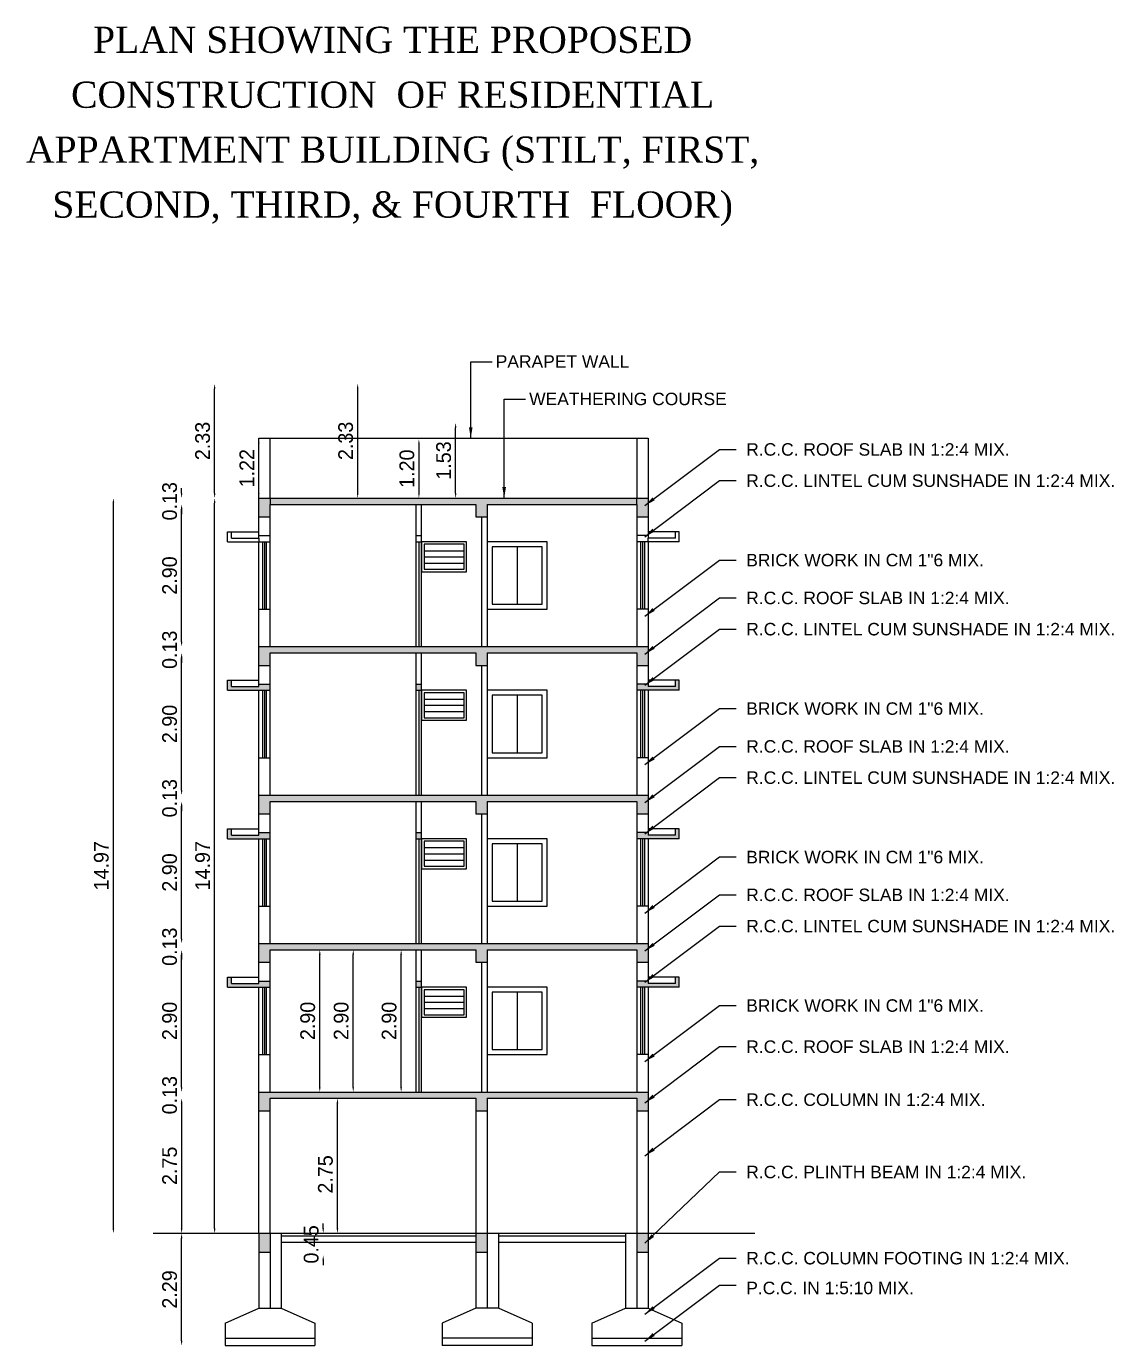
# Model space of a CAD drawing. Header units: metres. Extents: x 516 to 666, y 54 to 108.
# Drawn here: x 542.86 to 565, y 74.18 to 101.05 of the extents above; entities that cross this region are included whole.
import ezdxf

# ---------------------------------------------------------------- set-up
doc = ezdxf.new("R2010")
doc.units = ezdxf.units.M
doc.header["$LTSCALE"] = 30
doc.header["$MEASUREMENT"] = 0
doc.header["$PDMODE"] = 66
doc.layers.get('0').update_dxf_attribs({"linetype": 'CONTINUOUS'})
doc.layers.get('DEFPOINTS').update_dxf_attribs({"linetype": 'CONTINUOUS'})
doc.layers.add('BLK_1_FLR_1_KITCHEN', color=163, linetype='CONTINUOUS', lineweight=0)
doc.layers.add('BLK_1_MUMTY_HT', color=83, linetype='CONTINUOUS', lineweight=0)
for name, color, linetype in [('BLK_1_FLR_1_REGULAR_ROOM_1', 1, 'CONTINUOUS'), ('BLK_1_FLR_1_WC_BATH_HT', 223, 'CONTINUOUS'), ('BLK_1_HT_OF_BLDG', 5, 'CONTINUOUS'), ('BLK_1_PARAPET_HT', 233, 'CONTINUOUS'), ('BLK_1_PLINTH_HEIGHT', 7, 'CONTINUOUS'), ('BLK_1_ROOF_WATER_TANK_HT', 235, 'CONTINUOUS'), ('BLK_1_STAIR_HEADROOM', 55, 'CONTINUOUS'), ('ELECTRICAL_ROOM', 7, 'CONTINUOUS'), ('o.wall', 5, 'CONTINUOUS')]:
    doc.layers.add(name, color=color, linetype=linetype)
doc.styles.add('ANAND', font='BKANT.TTF')
doc.styles.add('RS', font='ROMANS.shx', dxfattribs={"width": 0.75, "height": 7})
doc.styles.add('style1', font='arial.ttf', dxfattribs={"height": 0.23})
doc.styles.add('TNRB', font='timesbi.ttf')
doc.dimstyles.new('1-8S', dxfattribs={"dimscale": 0.75, "dimtxt": 7, "dimasz": 8, "dimexe": 5, "dimexo": 5, "dimgap": 2, "dimtad": 3, "dimdec": 1, "dimrnd": 0.25, "dimzin": 3, "dimdsep": 46, "dimlunit": 4, "dimtxsty": 'RS', "dimblk": 'OBLIQUE', "dimcen": 0, "dimclrd": 7, "dimclre": 151, "dimclrt": 256, "dimadec": 0, "dimazin": 0, "dimtfac": 1, "dimtdec": 1, "dimtofl": 0, "dimtmove": 2, "dimatfit": 3, "dimfxl": 0, "dimtolj": 1, "dimtzin": 0, "dimlwd": 18, "dimlwe": 13, "dimarcsym": 0})
doc.dimstyles.new('V1', dxfattribs={"dimtxt": 0.3, "dimasz": 0.1, "dimexe": 0.18, "dimexo": 0.0625, "dimgap": 0.09, "dimtad": 1, "dimzin": 0, "dimdsep": 46, "dimtxsty": 'ANAND', "dimcen": 0.09, "dimse1": 1, "dimse2": 1, "dimadec": 0, "dimazin": 0, "dimtfac": 1, "dimtix": 1, "dimtofl": 0, "dimtmove": 2, "dimatfit": 0, "dimfxl": 0, "dimtolj": 1, "dimtzin": 0, "dimarcsym": 0})

# ---------------------------------------------------------------- blocks, each defined once
blk = doc.blocks.new('_Oblique')
at = {"layer": 'o.wall', "color": 0, "lineweight": -2}
blk.add_line((-0.5, -0.5), (0.5, 0.5), dxfattribs=at)
blk = doc.blocks.new('*D59')
at = {"color": 0, "lineweight": -2}
blk.add_line((546.025, 74.283), (546.025, 76.37), dxfattribs=at)
at = {"color": 0}
for points in [[(546.008, 76.37), (546.041, 76.37), (546.025, 76.47)], [(546.008, 74.283), (546.041, 74.283), (546.025, 74.183)]]:
    blk.add_solid(points, dxfattribs=at)
at = {"layer": 'DEFPOINTS', "color": 0}
for p in [(546.025, 76.47), (546.91, 76.47), (546.91, 74.183)]:
    blk.add_point(p, dxfattribs=at)
at = {"color": 0, "insert": (545.781, 75.327), "char_height": 0.3, "attachment_point": 5, "rotation": 90, "style": 'ANAND'}
blk.add_mtext('\\A1;2.29', dxfattribs=at)
blk = doc.blocks.new('*D60')
at = {"color": 0, "lineweight": -2}
for p, q in [((546.025, 79.446), (546.025, 79.546)), ((546.025, 79.119), (546.025, 79.019))]:
    blk.add_line(p, q, dxfattribs=at)
at = {"color": 0}
for points in [[(546.008, 79.446), (546.041, 79.446), (546.025, 79.346)], [(546.008, 79.119), (546.041, 79.119), (546.025, 79.219)]]:
    blk.add_solid(points, dxfattribs=at)
at = {"layer": 'DEFPOINTS', "color": 0}
for p in [(546.025, 79.346), (547.596, 79.346), (547.825, 79.219)]:
    blk.add_point(p, dxfattribs=at)
at = {"color": 0, "insert": (545.781, 79.283), "char_height": 0.3, "attachment_point": 5, "rotation": 90, "style": 'ANAND'}
blk.add_mtext('\\A1;0.13', dxfattribs=at)
blk = doc.blocks.new('*D61')
at = {"color": 0, "lineweight": -2}
blk.add_line((546.025, 79.446), (546.025, 82.143), dxfattribs=at)
at = {"color": 0}
for points in [[(546.008, 82.143), (546.041, 82.143), (546.025, 82.243)], [(546.008, 79.446), (546.041, 79.446), (546.025, 79.346)]]:
    blk.add_solid(points, dxfattribs=at)
at = {"layer": 'DEFPOINTS', "color": 0}
for p in [(546.025, 82.243), (547.825, 82.243), (547.596, 79.346)]:
    blk.add_point(p, dxfattribs=at)
at = {"color": 0, "insert": (545.781, 80.795), "char_height": 0.3, "attachment_point": 5, "rotation": 90, "style": 'ANAND'}
blk.add_mtext('\\A1;2.90', dxfattribs=at)
blk = doc.blocks.new('*D62')
at = {"color": 0, "lineweight": -2}
for p, q in [((546.025, 82.47), (546.025, 82.57)), ((546.025, 82.143), (546.025, 82.043))]:
    blk.add_line(p, q, dxfattribs=at)
at = {"color": 0}
for points in [[(546.008, 82.47), (546.041, 82.47), (546.025, 82.37)], [(546.008, 82.143), (546.041, 82.143), (546.025, 82.243)]]:
    blk.add_solid(points, dxfattribs=at)
at = {"layer": 'DEFPOINTS', "color": 0}
for p in [(546.025, 82.37), (547.596, 82.37), (547.825, 82.243)]:
    blk.add_point(p, dxfattribs=at)
at = {"color": 0, "insert": (545.781, 82.306), "char_height": 0.3, "attachment_point": 5, "rotation": 90, "style": 'ANAND'}
blk.add_mtext('\\A1;0.13', dxfattribs=at)
blk = doc.blocks.new('*D63')
at = {"color": 0, "lineweight": -2}
blk.add_line((546.025, 82.47), (546.025, 85.166), dxfattribs=at)
at = {"color": 0}
for points in [[(546.008, 85.166), (546.041, 85.166), (546.025, 85.266)], [(546.008, 82.47), (546.041, 82.47), (546.025, 82.37)]]:
    blk.add_solid(points, dxfattribs=at)
at = {"layer": 'DEFPOINTS', "color": 0}
for p in [(546.025, 85.266), (547.825, 85.266), (547.596, 82.37)]:
    blk.add_point(p, dxfattribs=at)
at = {"color": 0, "insert": (545.781, 83.818), "char_height": 0.3, "attachment_point": 5, "rotation": 90, "style": 'ANAND'}
blk.add_mtext('\\A1;2.90', dxfattribs=at)
blk = doc.blocks.new('*D64')
at = {"color": 0, "lineweight": -2}
for p, q in [((546.025, 85.493), (546.025, 85.593)), ((546.025, 85.166), (546.025, 85.066))]:
    blk.add_line(p, q, dxfattribs=at)
at = {"color": 0}
for points in [[(546.008, 85.493), (546.041, 85.493), (546.025, 85.393)], [(546.008, 85.166), (546.041, 85.166), (546.025, 85.266)]]:
    blk.add_solid(points, dxfattribs=at)
at = {"layer": 'DEFPOINTS', "color": 0}
for p in [(546.025, 85.393), (547.596, 85.393), (547.825, 85.266)]:
    blk.add_point(p, dxfattribs=at)
at = {"color": 0, "insert": (545.781, 85.33), "char_height": 0.3, "attachment_point": 5, "rotation": 90, "style": 'ANAND'}
blk.add_mtext('\\A1;0.13', dxfattribs=at)
blk = doc.blocks.new('*D65')
at = {"color": 0, "lineweight": -2}
blk.add_line((546.025, 85.493), (546.025, 88.19), dxfattribs=at)
at = {"color": 0}
for points in [[(546.008, 88.19), (546.041, 88.19), (546.025, 88.29)], [(546.008, 85.493), (546.041, 85.493), (546.025, 85.393)]]:
    blk.add_solid(points, dxfattribs=at)
at = {"layer": 'DEFPOINTS', "color": 0}
for p in [(546.025, 88.29), (547.825, 88.29), (547.596, 85.393)]:
    blk.add_point(p, dxfattribs=at)
at = {"color": 0, "insert": (545.781, 86.842), "char_height": 0.3, "attachment_point": 5, "rotation": 90, "style": 'ANAND'}
blk.add_mtext('\\A1;2.90', dxfattribs=at)
blk = doc.blocks.new('*D66')
at = {"color": 0, "lineweight": -2}
for p, q in [((546.025, 88.517), (546.025, 88.617)), ((546.025, 88.19), (546.025, 88.09))]:
    blk.add_line(p, q, dxfattribs=at)
at = {"color": 0}
for points in [[(546.008, 88.517), (546.041, 88.517), (546.025, 88.417)], [(546.008, 88.19), (546.041, 88.19), (546.025, 88.29)]]:
    blk.add_solid(points, dxfattribs=at)
at = {"layer": 'DEFPOINTS', "color": 0}
for p in [(546.025, 88.417), (547.596, 88.417), (547.825, 88.29)]:
    blk.add_point(p, dxfattribs=at)
at = {"color": 0, "insert": (545.781, 88.353), "char_height": 0.3, "attachment_point": 5, "rotation": 90, "style": 'ANAND'}
blk.add_mtext('\\A1;0.13', dxfattribs=at)
blk = doc.blocks.new('*D67')
at = {"color": 0, "lineweight": -2}
blk.add_line((546.025, 88.517), (546.025, 91.214), dxfattribs=at)
at = {"color": 0}
for points in [[(546.008, 91.214), (546.041, 91.214), (546.025, 91.314)], [(546.008, 88.517), (546.041, 88.517), (546.025, 88.417)]]:
    blk.add_solid(points, dxfattribs=at)
at = {"layer": 'DEFPOINTS', "color": 0}
for p in [(546.025, 91.314), (547.825, 91.314), (547.596, 88.417)]:
    blk.add_point(p, dxfattribs=at)
at = {"color": 0, "insert": (545.781, 89.865), "char_height": 0.3, "attachment_point": 5, "rotation": 90, "style": 'ANAND'}
blk.add_mtext('\\A1;2.90', dxfattribs=at)
blk = doc.blocks.new('*D68')
at = {"color": 0, "lineweight": -2}
for p, q in [((546.025, 91.541), (546.025, 91.641)), ((546.025, 91.214), (546.025, 91.114))]:
    blk.add_line(p, q, dxfattribs=at)
at = {"color": 0}
for points in [[(546.008, 91.541), (546.041, 91.541), (546.025, 91.441)], [(546.008, 91.214), (546.041, 91.214), (546.025, 91.314)]]:
    blk.add_solid(points, dxfattribs=at)
at = {"layer": 'DEFPOINTS', "color": 0}
for p in [(546.025, 91.441), (547.596, 91.441), (547.825, 91.314)]:
    blk.add_point(p, dxfattribs=at)
at = {"color": 0, "insert": (545.781, 91.377), "char_height": 0.3, "attachment_point": 5, "rotation": 90, "style": 'ANAND'}
blk.add_mtext('\\A1;0.13', dxfattribs=at)
blk = doc.blocks.new('*D69')
at = {"color": 0, "lineweight": -2}
blk.add_line((547.596, 91.541), (547.596, 92.559), dxfattribs=at)
at = {"color": 0}
for points in [[(547.58, 92.559), (547.613, 92.559), (547.596, 92.659)], [(547.58, 91.541), (547.613, 91.541), (547.596, 91.441)]]:
    blk.add_solid(points, dxfattribs=at)
at = {"layer": 'DEFPOINTS', "color": 0}
for p in [(547.596, 92.659), (547.596, 92.659), (547.596, 91.441)]:
    blk.add_point(p, dxfattribs=at)
at = {"color": 0, "insert": (547.353, 92.05), "char_height": 0.3, "attachment_point": 5, "rotation": 90, "style": 'ANAND'}
blk.add_mtext('\\A1;1.22', dxfattribs=at)
blk = doc.blocks.new('*D70')
at = {"color": 0, "lineweight": -2}
blk.add_line((544.635, 76.57), (544.635, 91.341), dxfattribs=at)
at = {"color": 0}
for points in [[(544.618, 91.341), (544.652, 91.341), (544.635, 91.441)], [(544.618, 76.57), (544.652, 76.57), (544.635, 76.47)]]:
    blk.add_solid(points, dxfattribs=at)
at = {"layer": 'DEFPOINTS', "color": 0}
for p in [(544.635, 91.441), (548.535, 91.441), (548.535, 76.47)]:
    blk.add_point(p, dxfattribs=at)
at = {"color": 0, "insert": (544.391, 83.955), "char_height": 0.3, "attachment_point": 5, "rotation": 90, "style": 'ANAND'}
blk.add_mtext('\\A1;14.97', dxfattribs=at)
blk = doc.blocks.new('*D95')
at = {"color": 0, "lineweight": -2}
blk.add_line((546.025, 79.119), (546.025, 76.57), dxfattribs=at)
at = {"color": 0}
for points in [[(546.008, 79.119), (546.041, 79.119), (546.025, 79.219)], [(546.008, 76.57), (546.041, 76.57), (546.025, 76.47)]]:
    blk.add_solid(points, dxfattribs=at)
at = {"layer": 'DEFPOINTS', "color": 0}
for p in [(546.025, 79.219), (546.025, 76.47), (546.025, 76.47)]:
    blk.add_point(p, dxfattribs=at)
at = {"color": 0, "insert": (545.781, 77.845), "char_height": 0.3, "attachment_point": 5, "rotation": 90, "style": 'ANAND'}
blk.add_mtext('\\A1;2.75', dxfattribs=at)
blk = doc.blocks.new('*D103')
at = {"layer": 'BLK_1_FLR_1_REGULAR_ROOM_1', "color": 0, "lineweight": -2}
blk.add_line((548.838, 79.446), (548.838, 82.143), dxfattribs=at)
at = {"layer": 'BLK_1_FLR_1_REGULAR_ROOM_1', "color": 0}
for points in [[(548.821, 82.143), (548.855, 82.143), (548.838, 82.243)], [(548.821, 79.446), (548.855, 79.446), (548.838, 79.346)]]:
    blk.add_solid(points, dxfattribs=at)
at = {"layer": 'DEFPOINTS', "color": 0}
for p in [(548.838, 82.243), (548.838, 82.243), (548.838, 79.346)]:
    blk.add_point(p, dxfattribs=at)
at = {"layer": 'BLK_1_FLR_1_REGULAR_ROOM_1', "color": 0, "insert": (548.594, 80.795), "char_height": 0.3, "attachment_point": 5, "rotation": 90, "style": 'ANAND'}
blk.add_mtext('\\A1;2.90', dxfattribs=at)
blk = doc.blocks.new('*D104')
at = {"layer": 'BLK_1_FLR_1_WC_BATH_HT', "color": 0, "lineweight": -2}
blk.add_line((549.519, 79.446), (549.519, 82.143), dxfattribs=at)
at = {"layer": 'BLK_1_FLR_1_WC_BATH_HT', "color": 0}
for points in [[(549.503, 82.143), (549.536, 82.143), (549.519, 82.243)], [(549.503, 79.446), (549.536, 79.446), (549.519, 79.346)]]:
    blk.add_solid(points, dxfattribs=at)
at = {"layer": 'DEFPOINTS', "color": 0}
for p in [(549.519, 82.243), (549.519, 82.243), (549.519, 79.346)]:
    blk.add_point(p, dxfattribs=at)
at = {"layer": 'BLK_1_FLR_1_WC_BATH_HT', "color": 0, "insert": (549.275, 80.795), "char_height": 0.3, "attachment_point": 5, "rotation": 90, "style": 'ANAND'}
blk.add_mtext('\\A1;2.90', dxfattribs=at)
blk = doc.blocks.new('*D105')
at = {"layer": 'BLK_1_FLR_1_KITCHEN', "color": 0, "lineweight": -2}
blk.add_line((550.495, 79.446), (550.495, 82.143), dxfattribs=at)
at = {"layer": 'BLK_1_FLR_1_KITCHEN', "color": 0}
for points in [[(550.478, 82.143), (550.512, 82.143), (550.495, 82.243)], [(550.478, 79.446), (550.512, 79.446), (550.495, 79.346)]]:
    blk.add_solid(points, dxfattribs=at)
at = {"layer": 'DEFPOINTS', "color": 0}
for p in [(550.495, 82.243), (550.495, 82.243), (550.495, 79.346)]:
    blk.add_point(p, dxfattribs=at)
at = {"layer": 'BLK_1_FLR_1_KITCHEN', "color": 0, "insert": (550.251, 80.795), "char_height": 0.3, "attachment_point": 5, "rotation": 90, "style": 'ANAND'}
blk.add_mtext('\\A1;2.90', dxfattribs=at)
blk = doc.blocks.new('*D106')
at = {"layer": 'BLK_1_PLINTH_HEIGHT', "color": 0, "linetype": 'ByBlock', "lineweight": -2}
for p, q in [((548.908, 76.57), (548.908, 76.67)), ((548.908, 75.92), (548.908, 75.82))]:
    blk.add_line(p, q, dxfattribs=at)
at = {"layer": 'BLK_1_PLINTH_HEIGHT', "color": 0, "linetype": 'ByBlock'}
for points in [[(548.891, 76.57), (548.924, 76.57), (548.908, 76.47)], [(548.891, 75.92), (548.924, 75.92), (548.908, 76.02)]]:
    blk.add_solid(points, dxfattribs=at)
at = {"layer": 'DEFPOINTS', "color": 0, "linetype": 'ByBlock'}
for p in [(548.908, 76.47), (548.908, 76.47), (548.908, 76.02)]:
    blk.add_point(p, dxfattribs=at)
at = {"layer": 'BLK_1_PLINTH_HEIGHT', "color": 0, "linetype": 'ByBlock', "insert": (548.664, 76.245), "char_height": 0.3, "attachment_point": 5, "rotation": 90, "style": 'ANAND'}
blk.add_mtext('\\A1;0.45', dxfattribs=at)
blk = doc.blocks.new('*D107')
at = {"layer": 'DEFPOINTS', "color": 0}
for p in [(549.197, 79.22), (549.197, 79.22), (549.197, 76.47)]:
    blk.add_point(p, dxfattribs=at)
at = {"layer": 'ELECTRICAL_ROOM', "color": 0, "lineweight": -2}
blk.add_line((549.197, 76.57), (549.197, 79.12), dxfattribs=at)
at = {"layer": 'ELECTRICAL_ROOM', "color": 0}
for points in [[(549.181, 79.12), (549.214, 79.12), (549.197, 79.22)], [(549.181, 76.57), (549.214, 76.57), (549.197, 76.47)]]:
    blk.add_solid(points, dxfattribs=at)
at = {"layer": 'ELECTRICAL_ROOM', "color": 0, "insert": (548.954, 77.67), "char_height": 0.3, "attachment_point": 5, "rotation": 90, "style": 'ANAND'}
blk.add_mtext('\\A1;2.75', dxfattribs=at)
blk = doc.blocks.new('*D108')
at = {"layer": 'BLK_1_HT_OF_BLDG', "color": 0, "lineweight": -2}
blk.add_line((546.697, 76.57), (546.697, 91.341), dxfattribs=at)
at = {"layer": 'BLK_1_HT_OF_BLDG', "color": 0}
for points in [[(546.68, 91.341), (546.714, 91.341), (546.697, 91.441)], [(546.68, 76.57), (546.714, 76.57), (546.697, 76.47)]]:
    blk.add_solid(points, dxfattribs=at)
at = {"layer": 'DEFPOINTS', "color": 0}
for p in [(546.697, 91.441), (546.697, 91.441), (546.697, 76.47)]:
    blk.add_point(p, dxfattribs=at)
at = {"layer": 'BLK_1_HT_OF_BLDG', "color": 0, "insert": (546.453, 83.955), "char_height": 0.3, "attachment_point": 5, "rotation": 90, "style": 'ANAND'}
blk.add_mtext('\\A1;14.97', dxfattribs=at)
blk = doc.blocks.new('*D109')
at = {"layer": 'BLK_1_MUMTY_HT', "color": 0, "lineweight": -2}
blk.add_line((546.697, 91.541), (546.697, 93.669), dxfattribs=at)
at = {"layer": 'BLK_1_MUMTY_HT', "color": 0}
for points in [[(546.68, 93.669), (546.714, 93.669), (546.697, 93.769)], [(546.68, 91.541), (546.714, 91.541), (546.697, 91.441)]]:
    blk.add_solid(points, dxfattribs=at)
at = {"layer": 'DEFPOINTS', "color": 0}
for p in [(546.697, 93.769), (546.697, 93.769), (546.697, 91.441)]:
    blk.add_point(p, dxfattribs=at)
at = {"layer": 'BLK_1_MUMTY_HT', "color": 0, "insert": (546.453, 92.605), "char_height": 0.3, "attachment_point": 5, "rotation": 90, "style": 'ANAND'}
blk.add_mtext('\\A1;2.33', dxfattribs=at)
blk = doc.blocks.new('*D110')
at = {"layer": 'BLK_1_PARAPET_HT', "color": 0, "lineweight": -2}
blk.add_line((550.857, 92.541), (550.857, 91.541), dxfattribs=at)
at = {"layer": 'BLK_1_PARAPET_HT', "color": 0}
for points in [[(550.841, 92.541), (550.874, 92.541), (550.857, 92.641)], [(550.841, 91.541), (550.874, 91.541), (550.857, 91.441)]]:
    blk.add_solid(points, dxfattribs=at)
at = {"layer": 'DEFPOINTS', "color": 0}
for p in [(550.857, 92.641), (550.857, 91.441), (550.857, 91.441)]:
    blk.add_point(p, dxfattribs=at)
at = {"layer": 'BLK_1_PARAPET_HT', "color": 0, "insert": (550.613, 92.041), "char_height": 0.3, "attachment_point": 5, "rotation": 90, "style": 'ANAND'}
blk.add_mtext('\\A1;1.20', dxfattribs=at)
blk = doc.blocks.new('*D111')
at = {"layer": 'BLK_1_STAIR_HEADROOM', "color": 0, "lineweight": -2}
blk.add_line((549.61, 91.541), (549.61, 93.674), dxfattribs=at)
at = {"layer": 'BLK_1_STAIR_HEADROOM', "color": 0}
for points in [[(549.593, 93.674), (549.626, 93.674), (549.61, 93.774)], [(549.593, 91.541), (549.626, 91.541), (549.61, 91.441)]]:
    blk.add_solid(points, dxfattribs=at)
at = {"layer": 'DEFPOINTS', "color": 0}
for p in [(549.61, 93.774), (549.61, 93.774), (549.61, 91.441)]:
    blk.add_point(p, dxfattribs=at)
at = {"layer": 'BLK_1_STAIR_HEADROOM', "color": 0, "insert": (549.366, 92.607), "char_height": 0.3, "attachment_point": 5, "rotation": 90, "style": 'ANAND'}
blk.add_mtext('\\A1;2.33', dxfattribs=at)
blk = doc.blocks.new('*D112')
at = {"layer": 'BLK_1_ROOF_WATER_TANK_HT', "color": 0, "lineweight": -2}
blk.add_line((551.605, 91.541), (551.605, 92.874), dxfattribs=at)
at = {"layer": 'BLK_1_ROOF_WATER_TANK_HT', "color": 0}
for points in [[(551.588, 92.874), (551.622, 92.874), (551.605, 92.974)], [(551.588, 91.541), (551.622, 91.541), (551.605, 91.441)]]:
    blk.add_solid(points, dxfattribs=at)
at = {"layer": 'DEFPOINTS', "color": 0}
for p in [(551.605, 92.974), (551.605, 92.974), (551.605, 91.441)]:
    blk.add_point(p, dxfattribs=at)
at = {"layer": 'BLK_1_ROOF_WATER_TANK_HT', "color": 0, "insert": (551.361, 92.207), "char_height": 0.3, "attachment_point": 5, "rotation": 90, "style": 'ANAND'}
blk.add_mtext('\\A1;1.53', dxfattribs=at)

msp = doc.modelspace()

# ---------------------------------------------------------------- hatches: boundary and pattern name
h = msp.add_hatch(color=256)
h.dxf.hatch_style = 1
h.paths.add_polyline_path([(547.825, 91.3135), (552.0174, 91.3135), (552.0174, 91.0594), (552.246, 91.0594), (552.246, 91.3135), (555.295, 91.3135), (555.295, 91.0594), (555.5237, 91.0594), (555.5237, 91.4406), (547.5964, 91.4406), (547.5964, 91.0594), (547.825, 91.0594)])
h = msp.add_hatch(color=256)
h.dxf.hatch_style = 1
h.paths.add_polyline_path([(547.825, 88.29), (552.0174, 88.29), (552.0174, 88.0359), (552.246, 88.0359), (552.246, 88.29), (555.295, 88.29), (555.295, 88.0359), (555.5237, 88.0359), (555.5237, 88.417), (547.5964, 88.417), (547.5964, 88.0359), (547.825, 88.0359)])
h.paths.add_polyline_path([(547.825, 87.5277), (547.825, 87.6548), (547.5964, 87.6548), (547.5964, 87.604), (547.0374, 87.604), (547.0374, 87.731), (546.9612, 87.731), (546.9612, 87.5277), (547.5964, 87.5277)])
h.paths.add_polyline_path([(550.9121, 87.6548), (550.7978, 87.6548), (550.7978, 87.5277), (550.9121, 87.5277)])
h.paths.add_polyline_path([(555.5237, 87.5277), (556.1589, 87.5277), (556.1589, 87.731), (556.0826, 87.731), (556.0826, 87.604), (555.5237, 87.604), (555.5237, 87.6548), (555.295, 87.6548), (555.295, 87.5277)])
h = msp.add_hatch(color=256)
h.dxf.hatch_style = 1
h.paths.add_polyline_path([(547.5964, 85.0123), (547.825, 85.0123), (547.825, 85.2664), (552.0174, 85.2664), (552.0174, 85.0123), (552.246, 85.0123), (552.246, 85.2664), (555.295, 85.2664), (555.295, 85.0123), (555.5237, 85.0123), (555.5237, 85.3935), (547.5964, 85.3935)])
h = msp.add_hatch(color=256)
h.dxf.hatch_style = 1
h.paths.add_polyline_path([(547.825, 84.5042), (547.825, 84.6312), (547.5964, 84.6312), (547.5964, 84.5804), (547.0374, 84.5804), (547.0374, 84.7074), (546.9612, 84.7074), (546.9612, 84.5042), (547.5964, 84.5042)])
h.paths.add_polyline_path([(550.9121, 84.6312), (550.7978, 84.6312), (550.7978, 84.5042), (550.9121, 84.5042)])
h.paths.add_polyline_path([(555.5237, 84.5804), (555.5237, 84.6312), (555.295, 84.6312), (555.295, 84.5042), (555.5237, 84.5042), (556.1589, 84.5042), (556.1589, 84.7074), (556.0826, 84.7074), (556.0826, 84.5804)])
h = msp.add_hatch(color=256)
h.dxf.hatch_style = 1
h.paths.add_polyline_path([(547.825, 82.2429), (552.0174, 82.2429), (552.0174, 81.9888), (552.246, 81.9888), (552.246, 82.2429), (555.295, 82.2429), (555.295, 81.9888), (555.5237, 81.9888), (555.5237, 82.3699), (547.5964, 82.3699), (547.5964, 81.9888), (547.825, 81.9888)])
h.paths.add_polyline_path([(547.5964, 81.6077), (547.5964, 81.5568), (547.0374, 81.5568), (547.0374, 81.6839), (546.9612, 81.6839), (546.9612, 81.4806), (547.5964, 81.4806), (547.825, 81.4806), (547.825, 81.6077)])
h.paths.add_polyline_path([(550.7978, 81.6077), (550.7978, 81.4806), (550.9121, 81.4806), (550.9121, 81.6077)])
h.paths.add_polyline_path([(555.295, 81.6077), (555.295, 81.4806), (555.5237, 81.4806), (556.1589, 81.4806), (556.1589, 81.6839), (556.0826, 81.6839), (556.0826, 81.5568), (555.5237, 81.5568), (555.5237, 81.6077)])
h = msp.add_hatch(color=256)
h.dxf.hatch_style = 1
h.paths.add_polyline_path([(547.825, 79.2193), (552.0174, 79.2193), (552.0174, 78.9652), (552.246, 78.9652), (552.246, 79.2193), (555.295, 79.2193), (555.295, 78.9652), (555.5237, 78.9652), (555.5237, 79.3464), (547.5964, 79.3464), (547.5964, 78.9652), (547.825, 78.9652)])
h = msp.add_hatch(color=256)
h.dxf.hatch_style = 1
h.paths.add_polyline_path([(547.5964, 76.089), (547.825, 76.089), (547.825, 76.4701), (547.5964, 76.4701)])
h.paths.add_polyline_path([(552.0174, 76.089), (552.246, 76.089), (552.246, 76.4701), (552.0174, 76.4701)])
h.paths.add_polyline_path([(555.295, 76.089), (555.5237, 76.089), (555.5237, 76.4701), (555.295, 76.4701)])

# ---------------------------------------------------------------- linework, layer by layer
for p, q in [((547.5964, 90.6275), (547.5964, 92.659)), ((547.5964, 92.659), (555.5237, 92.659)), ((547.5964, 91.4406), (547.5964, 92.6081)), ((547.825, 91.4406), (547.825, 92.659)), ((555.295, 92.659), (555.295, 91.4406)), ((555.5237, 92.659), (555.5237, 90.6275)), ((556.9803, 92.4335), (557.3174, 92.4335)), ((556.9803, 91.798), (557.3174, 91.798)), ((556.9803, 91.798), (557.3174, 91.798)), ((547.5964, 91.4406), (555.5237, 91.4406)), ((547.825, 91.4406), (547.825, 91.3135)), ((555.295, 91.3135), (555.295, 91.4406)), ((547.825, 91.3135), (552.0174, 91.3135)), ((547.825, 88.417), (547.825, 91.3135)), ((550.7978, 88.417), (550.7978, 91.3135)), ((550.9121, 88.417), (550.9121, 91.3135)), ((552.0174, 91.3135), (552.0174, 91.0594)), ((552.0174, 91.3135), (552.0174, 91.0594)), ((552.246, 91.3135), (555.295, 91.3135)), ((552.246, 91.3135), (555.295, 91.3135)), ((552.246, 91.3135), (552.246, 88.417)), ((555.295, 91.3135), (555.295, 88.417)), ((547.5964, 91.0594), (547.825, 91.0594)), ((547.5964, 91.0594), (547.825, 91.0594)), ((552.0174, 91.0594), (552.246, 91.0594)), ((552.0174, 91.0594), (552.246, 91.0594)), ((552.1317, 91.0594), (552.1317, 88.417)), ((555.295, 91.0594), (555.5237, 91.0594)), ((555.295, 91.0594), (555.5237, 91.0594)), ((546.9612, 90.5513), (546.9612, 90.7545)), ((546.9612, 90.7545), (547.5964, 90.7545)), ((546.9612, 90.5513), (547.5964, 90.5513)), ((547.0374, 90.6275), (547.0374, 90.7545)), ((547.0374, 90.6275), (547.5964, 90.6275)), ((547.5964, 90.6783), (547.825, 90.6783)), ((547.5964, 90.6275), (547.5964, 90.5513)), ((547.5964, 87.604), (547.5964, 90.5513)), ((547.5964, 90.5513), (547.825, 90.5513)), ((547.6726, 90.5513), (547.6726, 89.1792)), ((547.7107, 90.5513), (547.7107, 89.1792)), ((547.7488, 90.5513), (547.7488, 89.1792)), ((550.7978, 90.6783), (550.9121, 90.6783)), ((550.7978, 90.5513), (550.9121, 90.5513)), ((550.855, 90.5513), (550.855, 88.417)), ((555.5237, 90.6783), (555.295, 90.6783)), ((555.5237, 90.5513), (555.295, 90.5513)), ((555.3712, 90.5513), (555.3712, 89.1792)), ((555.4093, 90.5513), (555.4093, 89.1792)), ((555.4474, 90.5513), (555.4474, 89.1792)), ((556.1589, 90.7545), (555.5237, 90.7545)), ((555.5237, 90.5513), (555.5237, 90.6275)), ((556.0826, 90.6275), (555.5237, 90.6275)), ((555.5237, 90.5513), (555.5237, 87.604)), ((556.1589, 90.5513), (555.5237, 90.5513)), ((556.0826, 90.6275), (556.0826, 90.7545)), ((556.1589, 90.5513), (556.1589, 90.7545)), ((550.9629, 90.3704), (551.776, 90.3704)), ((552.8558, 90.4496), (552.8558, 89.2809)), ((550.9629, 90.2464), (551.776, 90.2464)), ((550.9629, 90.1188), (551.776, 90.1188)), ((556.9803, 90.1804), (557.3174, 90.1804)), ((556.9803, 89.4099), (557.3174, 89.4099)), ((547.5964, 89.1792), (547.825, 89.1792)), ((555.5237, 89.1792), (555.295, 89.1792)), ((556.9803, 88.7744), (557.3174, 88.7744)), ((547.5964, 88.417), (555.5237, 88.417)), ((547.825, 88.29), (552.0174, 88.29)), ((547.825, 85.3935), (547.825, 88.29)), ((550.7978, 85.3935), (550.7978, 88.29)), ((550.9121, 85.3935), (550.9121, 88.29)), ((552.0174, 88.29), (552.0174, 88.0359)), ((552.246, 88.29), (555.295, 88.29)), ((552.246, 88.29), (552.246, 85.3935)), ((555.295, 88.29), (555.295, 85.3935)), ((547.5964, 88.0359), (547.825, 88.0359)), ((552.0174, 88.0359), (552.246, 88.0359)), ((552.1317, 88.0359), (552.1317, 85.3935)), ((555.295, 88.0359), (555.5237, 88.0359)), ((546.9612, 87.5277), (546.9612, 87.731)), ((546.9612, 87.731), (547.5964, 87.731)), ((547.0374, 87.604), (547.0374, 87.731)), ((547.0374, 87.604), (547.5964, 87.604)), ((547.5964, 87.6548), (547.825, 87.6548)), ((550.7978, 87.6548), (550.9121, 87.6548)), ((555.5237, 87.6548), (555.295, 87.6548)), ((556.1589, 87.731), (555.5237, 87.731)), ((556.0826, 87.604), (555.5237, 87.604)), ((556.0826, 87.604), (556.0826, 87.731)), ((556.1589, 87.5277), (556.1589, 87.731)), ((546.9612, 87.5277), (547.5964, 87.5277)), ((547.5964, 84.5804), (547.5964, 87.5277)), ((547.5964, 87.5277), (547.825, 87.5277)), ((547.6726, 87.5277), (547.6726, 86.1557)), ((547.7107, 87.5277), (547.7107, 86.1557)), ((547.7488, 87.5277), (547.7488, 86.1557)), ((550.7978, 87.5277), (550.9121, 87.5277)), ((550.855, 87.5277), (550.855, 85.3935)), ((550.9629, 87.3469), (551.776, 87.3469)), ((552.8558, 87.4261), (552.8558, 86.2573)), ((555.5237, 87.5277), (555.295, 87.5277)), ((555.3712, 87.5277), (555.3712, 86.1557)), ((555.4093, 87.5277), (555.4093, 86.1557)), ((555.4474, 87.5277), (555.4474, 86.1557)), ((555.5237, 87.5277), (555.5237, 84.5804)), ((556.1589, 87.5277), (555.5237, 87.5277)), ((550.9629, 87.2228), (551.776, 87.2228)), ((550.9629, 87.0952), (551.776, 87.0952)), ((556.9803, 87.1569), (557.3174, 87.1569)), ((556.9803, 86.3864), (557.3174, 86.3864)), ((547.5964, 86.1557), (547.825, 86.1557)), ((555.5237, 86.1557), (555.295, 86.1557)), ((556.9803, 85.7509), (557.3174, 85.7509)), ((547.5964, 85.3935), (555.5237, 85.3935)), ((547.5964, 85.3935), (555.5237, 85.3935)), ((547.825, 85.2664), (552.0174, 85.2664)), ((547.825, 85.2664), (552.0174, 85.2664)), ((547.825, 82.3699), (547.825, 85.2664)), ((550.7978, 82.3699), (550.7978, 85.2664)), ((550.9121, 82.3699), (550.9121, 85.2664)), ((552.0174, 85.2664), (552.0174, 85.0123)), ((552.246, 85.2664), (555.295, 85.2664)), ((552.246, 85.2664), (555.295, 85.2664)), ((552.246, 85.2664), (552.246, 82.3699)), ((555.295, 85.2664), (555.295, 82.3699)), ((547.5964, 85.0123), (547.825, 85.0123)), ((552.0174, 85.0123), (552.246, 85.0123)), ((552.1317, 85.0123), (552.1317, 82.3699)), ((555.295, 85.0123), (555.5237, 85.0123)), ((546.9612, 84.5042), (546.9612, 84.7074)), ((546.9612, 84.7074), (547.5964, 84.7074)), ((547.0374, 84.5804), (547.0374, 84.7074)), ((547.5964, 84.6312), (547.825, 84.6312)), ((550.7978, 84.6312), (550.9121, 84.6312)), ((555.5237, 84.6312), (555.295, 84.6312)), ((556.1589, 84.7074), (555.5237, 84.7074)), ((556.0826, 84.5804), (556.0826, 84.7074)), ((556.1589, 84.5042), (556.1589, 84.7074)), ((546.9612, 84.5042), (547.5964, 84.5042)), ((547.0374, 84.5804), (547.5964, 84.5804)), ((547.5964, 81.5568), (547.5964, 84.5042)), ((547.5964, 84.5042), (547.825, 84.5042)), ((547.6726, 84.5042), (547.6726, 83.1321)), ((547.7107, 84.5042), (547.7107, 83.1321)), ((547.7488, 84.5042), (547.7488, 83.1321)), ((550.7978, 84.5042), (550.9121, 84.5042)), ((550.855, 84.5042), (550.855, 82.3699)), ((552.8558, 84.4025), (552.8558, 83.2338)), ((555.5237, 84.5042), (555.295, 84.5042)), ((555.3712, 84.5042), (555.3712, 83.1321)), ((555.4093, 84.5042), (555.4093, 83.1321)), ((555.4474, 84.5042), (555.4474, 83.1321)), ((556.0826, 84.5804), (555.5237, 84.5804)), ((555.5237, 84.5042), (555.5237, 81.5568)), ((556.1589, 84.5042), (555.5237, 84.5042)), ((550.9629, 84.3233), (551.776, 84.3233)), ((550.9629, 84.1993), (551.776, 84.1993)), ((556.9803, 84.1333), (557.3174, 84.1333)), ((550.9629, 84.0717), (551.776, 84.0717)), ((556.9803, 83.3628), (557.3174, 83.3628)), ((547.5964, 83.1321), (547.825, 83.1321)), ((555.5237, 83.1321), (555.295, 83.1321)), ((556.9803, 82.7273), (557.3174, 82.7273)), ((547.5964, 82.3699), (555.5237, 82.3699)), ((547.825, 82.2429), (552.0174, 82.2429)), ((547.825, 79.3464), (547.825, 82.2429)), ((550.7978, 79.3464), (550.7978, 82.2429)), ((550.9121, 79.3464), (550.9121, 82.2429)), ((552.0174, 82.2429), (552.0174, 81.9888)), ((552.246, 82.2429), (555.295, 82.2429)), ((552.246, 82.2429), (552.246, 79.3464)), ((555.295, 82.2429), (555.295, 79.3464)), ((547.5964, 81.9888), (547.825, 81.9888)), ((552.0174, 81.9888), (552.246, 81.9888)), ((552.1317, 81.9888), (552.1317, 79.3464)), ((555.295, 81.9888), (555.5237, 81.9888)), ((546.9612, 81.4806), (546.9612, 81.6839)), ((546.9612, 81.6839), (547.5964, 81.6839)), ((547.0374, 81.5568), (547.0374, 81.6839)), ((556.1589, 81.6839), (555.5237, 81.6839)), ((556.0826, 81.5568), (556.0826, 81.6839)), ((556.1589, 81.4806), (556.1589, 81.6839)), ((546.9612, 81.4806), (547.5964, 81.4806)), ((547.0374, 81.5568), (547.5964, 81.5568)), ((547.5964, 81.6077), (547.825, 81.6077)), ((547.5964, 76.4701), (547.5964, 81.4806)), ((547.5964, 81.4806), (547.825, 81.4806)), ((547.6726, 81.4806), (547.6726, 80.1086)), ((547.7107, 81.4806), (547.7107, 80.1086)), ((547.7488, 81.4806), (547.7488, 80.1086)), ((550.7978, 81.6077), (550.9121, 81.6077)), ((550.7978, 81.4806), (550.9121, 81.4806)), ((550.855, 81.4806), (550.855, 79.3464)), ((555.5237, 81.6077), (555.295, 81.6077)), ((555.5237, 81.4806), (555.295, 81.4806)), ((555.3712, 81.4806), (555.3712, 80.1086)), ((555.4093, 81.4806), (555.4093, 80.1086)), ((555.4474, 81.4806), (555.4474, 80.1086)), ((556.0826, 81.5568), (555.5237, 81.5568)), ((555.5237, 81.4806), (555.5237, 74.9457)), ((556.1589, 81.4806), (555.5237, 81.4806)), ((550.9629, 81.2998), (551.776, 81.2998)), ((550.9629, 81.1757), (551.776, 81.1757)), ((552.8558, 81.379), (552.8558, 80.2102)), ((550.9629, 81.0481), (551.776, 81.0481)), ((556.9803, 81.1098), (557.3174, 81.1098)), ((547.5964, 80.1086), (547.825, 80.1086)), ((555.5237, 80.1086), (555.295, 80.1086)), ((556.9803, 80.2719), (557.3174, 80.2719)), ((547.5964, 79.3464), (555.5237, 79.3464)), ((547.825, 79.2193), (552.0174, 79.2193)), ((547.825, 76.4701), (547.825, 79.2193)), ((552.0174, 79.2193), (552.0174, 74.9457)), ((552.246, 79.2193), (555.295, 79.2193)), ((552.246, 79.2193), (552.246, 74.9457)), ((555.295, 79.2193), (555.295, 74.9457)), ((556.9803, 79.1932), (557.3174, 79.1932)), ((547.5964, 78.9652), (547.825, 78.9652)), ((552.0174, 78.9652), (552.246, 78.9652)), ((555.295, 78.9652), (555.5237, 78.9652)), ((556.9803, 77.7199), (557.3174, 77.7199)), ((545.4474, 76.4701), (557.695, 76.4701)), ((545.4474, 76.4701), (545.6059, 76.4701)), ((547.5964, 76.4701), (547.5964, 74.9457)), ((547.825, 76.4701), (547.825, 74.9457)), ((548.0537, 76.4701), (548.0537, 74.9457)), ((548.0537, 76.4193), (552.0174, 76.4193)), ((552.4747, 76.4701), (552.4747, 74.9457)), ((552.4747, 76.4193), (555.0663, 76.4193)), ((555.0663, 76.4701), (555.0663, 74.9457)), ((547.5964, 76.089), (547.825, 76.089)), ((548.0537, 76.2923), (552.0174, 76.2923)), ((552.0174, 76.089), (552.246, 76.089)), ((552.4747, 76.2923), (555.0663, 76.2923)), ((555.295, 76.089), (555.5237, 76.089)), ((556.9803, 75.9656), (557.3174, 75.9656)), ((556.9803, 75.4167), (557.3174, 75.4167)), ((546.9104, 74.6408), (547.5964, 74.9457)), ((547.5964, 74.9457), (548.0537, 74.9457)), ((548.0537, 74.9457), (548.7397, 74.6408)), ((552.0174, 74.9457), (551.3314, 74.6408)), ((552.4747, 74.9457), (552.0174, 74.9457)), ((553.1607, 74.6408), (552.4747, 74.9457)), ((554.3803, 74.6408), (555.0663, 74.9457)), ((555.0663, 74.9457), (555.5237, 74.9457)), ((555.5237, 74.9457), (556.2097, 74.6408)), ((546.9104, 74.6408), (546.9104, 74.1834)), ((548.7397, 74.6408), (548.7397, 74.1834)), ((551.3314, 74.6408), (551.3314, 74.1834)), ((553.1607, 74.6408), (553.1607, 74.1834)), ((554.3803, 74.6408), (554.3803, 74.1834)), ((556.2097, 74.6408), (556.2097, 74.1834)), ((546.9104, 74.3359), (548.7397, 74.3359)), ((546.9104, 74.1834), (548.7397, 74.1834)), ((553.1607, 74.3359), (551.3314, 74.3359)), ((553.1607, 74.1834), (551.3314, 74.1834)), ((554.3803, 74.3359), (556.2097, 74.3359)), ((554.3803, 74.1834), (556.2097, 74.1834))]:
    msp.add_line(p, q)
for points in [[(550.9121, 89.9415), (551.8268, 89.9415), (551.8268, 90.5513), (550.9121, 90.5513)], [(552.246, 89.1792), (553.4656, 89.1792), (553.4656, 90.5513), (552.246, 90.5513)], [(550.9629, 89.9923), (551.776, 89.9923), (551.776, 90.5005), (550.9629, 90.5005)], [(552.3477, 89.2809), (553.364, 89.2809), (553.364, 90.4496), (552.3477, 90.4496)], [(550.9121, 86.9179), (551.8268, 86.9179), (551.8268, 87.5277), (550.9121, 87.5277)], [(550.9629, 86.9688), (551.776, 86.9688), (551.776, 87.4769), (550.9629, 87.4769)], [(552.246, 86.1557), (553.4656, 86.1557), (553.4656, 87.5277), (552.246, 87.5277)], [(552.3477, 86.2573), (553.364, 86.2573), (553.364, 87.4261), (552.3477, 87.4261)], [(550.9121, 83.8944), (551.8268, 83.8944), (551.8268, 84.5042), (550.9121, 84.5042)], [(550.9629, 83.9452), (551.776, 83.9452), (551.776, 84.4534), (550.9629, 84.4534)], [(552.246, 83.1321), (553.4656, 83.1321), (553.4656, 84.5042), (552.246, 84.5042)], [(552.3477, 83.2338), (553.364, 83.2338), (553.364, 84.4025), (552.3477, 84.4025)], [(550.9121, 80.8708), (551.8268, 80.8708), (551.8268, 81.4806), (550.9121, 81.4806)], [(550.9629, 80.9216), (551.776, 80.9216), (551.776, 81.4298), (550.9629, 81.4298)], [(552.246, 80.1086), (553.4656, 80.1086), (553.4656, 81.4806), (552.246, 81.4806)], [(552.3477, 80.2102), (553.364, 80.2102), (553.364, 81.379), (552.3477, 81.379)]]:
    msp.add_lwpolyline(points, close=True)

# ---------------------------------------------------------------- texts
at = {"style": 'style1'}
for s, p in [('PARAPET WALL', (552.421, 94.0962)), ('WEATHERING COURSE', (553.102, 93.334)), ('R.C.C. ROOF SLAB IN 1:2:4 MIX.', (557.5222, 92.3053)), ('R.C.C. LINTEL CUM SUNSHADE IN 1:2:4 MIX.', (557.5222, 91.6697)), ('R.C.C. LINTEL CUM SUNSHADE IN 1:2:4 MIX.', (557.5222, 91.6697)), ('BRICK WORK IN CM 1"6 MIX.', (557.5222, 90.0522)), ('R.C.C. ROOF SLAB IN 1:2:4 MIX.', (557.5222, 89.2817)), ('R.C.C. LINTEL CUM SUNSHADE IN 1:2:4 MIX.', (557.5222, 88.6462)), ('BRICK WORK IN CM 1"6 MIX.', (557.5222, 87.0286)), ('R.C.C. ROOF SLAB IN 1:2:4 MIX.', (557.5222, 86.2581)), ('R.C.C. LINTEL CUM SUNSHADE IN 1:2:4 MIX.', (557.5222, 85.6226)), ('BRICK WORK IN CM 1"6 MIX.', (557.5222, 84.0051)), ('R.C.C. ROOF SLAB IN 1:2:4 MIX.', (557.5222, 83.2346)), ('R.C.C. LINTEL CUM SUNSHADE IN 1:2:4 MIX.', (557.5222, 82.5991)), ('BRICK WORK IN CM 1"6 MIX.', (557.5222, 80.9815)), ('R.C.C. ROOF SLAB IN 1:2:4 MIX.', (557.5222, 80.1437)), ('R.C.C. COLUMN IN 1:2:4 MIX.', (557.5222, 79.0649)), ('R.C.C. PLINTH BEAM IN 1:2:4 MIX.', (557.5222, 77.5917)), ('R.C.C. COLUMN FOOTING IN 1:2:4 MIX.', (557.5222, 75.8373)), ('P.C.C. IN 1:5:10 MIX.', (557.5222, 75.231))]:
    msp.add_text(s, height=0.25408, dxfattribs=at).set_placement(p)
at = {"insert": (550.3215, 99.0101), "char_height": 0.533568, "width": 15.641137, "attachment_point": 5, "line_spacing_factor": 1.257375, "style": 'TNRB'}
msp.add_mtext('\\A1;{\\fTimes New Roman|b0|i0|c0|p18;PLAN SHOWING THE PROPOSED CONSTRUCTION  OF RESIDENTIAL APPARTMENT BUILDING (STILT, FIRST, SECOND, THIRD, & FOURTH  FLOOR) }', dxfattribs=at)

# ---------------------------------------------------------------- dimensions: what is measured, and where the dimension line sits
for base, p1, p2, picture, middle in [((547.5964, 92.659), (547.5964, 91.4406), (547.5964, 92.659), '*D69', (547.3526, 92.0498)), ((546.0248, 91.4406), (547.825, 91.3135), (547.5964, 91.4406), '*D68', (545.781, 91.377)), ((544.635, 91.4406), (548.5347, 76.4701), (548.5347, 91.4406), '*D70', (544.3907, 83.9554)), ((546.0248, 91.3135), (547.5964, 88.417), (547.825, 91.3135), '*D67', (545.7805, 89.8653)), ((546.0248, 88.417), (547.825, 88.29), (547.5964, 88.417), '*D66', (545.781, 88.3535)), ((546.0248, 88.29), (547.5964, 85.3935), (547.825, 88.29), '*D65', (545.7805, 86.8417)), ((546.0248, 85.3935), (547.825, 85.2664), (547.5964, 85.3935), '*D64', (545.781, 85.3299)), ((546.0248, 85.2664), (547.5964, 82.3699), (547.825, 85.2664), '*D63', (545.7805, 83.8182)), ((546.0248, 82.3699), (547.825, 82.2429), (547.5964, 82.3699), '*D62', (545.781, 82.3064)), ((546.0248, 82.2429), (547.5964, 79.3464), (547.825, 82.2429), '*D61', (545.7805, 80.7946)), ((546.0248, 79.3464), (547.825, 79.2193), (547.5964, 79.3464), '*D60', (545.781, 79.2828)), ((546.0248, 76.4701), (546.9104, 74.1834), (546.9104, 76.4701), '*D59', (545.7805, 75.3268))]:
    dim = msp.add_linear_dim(base=base, p1=p1, p2=p2, angle=90, dimstyle='V1')
    dim.commit()
    dim.dimension.update_dxf_attribs({"geometry": picture, "text_midpoint": middle})
dim = msp.add_linear_dim(base=(546.0248, 76.4701), p1=(546.0248, 79.2193), p2=(546.0248, 76.4701), angle=90, dimstyle='V1', override={"dimfxl": 5, "dimfxlon": 1, "dimarcsym": 1})
dim.commit()
dim.dimension.update_dxf_attribs({"geometry": '*D95', "text_midpoint": (545.781, 77.8447)})
at = {"layer": 'BLK_1_FLR_1_KITCHEN', "color": 1}
dim = msp.add_linear_dim(base=(550.4948, 82.2429), p1=(550.4948, 79.3464), p2=(550.4948, 82.2429), angle=90, dimstyle='V1', dxfattribs=at)
dim.commit()
dim.dimension.update_dxf_attribs({"geometry": '*D105', "text_midpoint": (550.2505, 80.7946)})
at = {"layer": 'BLK_1_FLR_1_REGULAR_ROOM_1', "color": 1}
dim = msp.add_linear_dim(base=(548.8379, 82.2429), p1=(548.8379, 79.3464), p2=(548.8379, 82.2429), angle=90, dimstyle='V1', dxfattribs=at)
dim.commit()
dim.dimension.update_dxf_attribs({"geometry": '*D103', "text_midpoint": (548.5936, 80.7946)})
at = {"layer": 'BLK_1_FLR_1_WC_BATH_HT'}
dim = msp.add_linear_dim(base=(549.5193, 82.2429), p1=(549.5193, 79.3464), p2=(549.5193, 82.2429), angle=90, dimstyle='V1', dxfattribs=at)
dim.commit()
dim.dimension.update_dxf_attribs({"geometry": '*D104', "text_midpoint": (549.275, 80.7946)})
at = {"layer": 'BLK_1_HT_OF_BLDG'}
dim = msp.add_linear_dim(base=(546.6971, 91.4406), p1=(546.6971, 76.4701), p2=(546.6971, 91.4406), angle=90, dimstyle='V1', override={"dimtad": 3}, dxfattribs=at)
dim.commit()
dim.dimension.update_dxf_attribs({"geometry": '*D108', "text_midpoint": (546.4528, 83.9554)})
at = {"layer": 'BLK_1_MUMTY_HT'}
dim = msp.add_linear_dim(base=(546.6971, 93.7691), p1=(546.6971, 91.4406), p2=(546.6971, 93.7691), angle=90, dimstyle='V1', dxfattribs=at)
dim.commit()
dim.dimension.update_dxf_attribs({"geometry": '*D109', "text_midpoint": (546.4533, 92.6048)})
at = {"layer": 'BLK_1_PARAPET_HT'}
dim = msp.add_linear_dim(base=(550.8572, 91.4406), p1=(550.8572, 92.6406), p2=(550.8572, 91.4406), angle=90, dimstyle='V1', dxfattribs=at)
dim.commit()
dim.dimension.update_dxf_attribs({"geometry": '*D110', "text_midpoint": (550.6134, 92.0406)})
at = {"layer": 'BLK_1_PLINTH_HEIGHT', "linetype": 'ByBlock'}
dim = msp.add_linear_dim(base=(548.9076, 76.4701), p1=(548.9076, 76.0201), p2=(548.9076, 76.4701), angle=90, dimstyle='V1', dxfattribs=at)
dim.commit()
dim.dimension.update_dxf_attribs({"geometry": '*D106', "text_midpoint": (548.6638, 76.2451)})
at = {"layer": 'BLK_1_ROOF_WATER_TANK_HT'}
dim = msp.add_linear_dim(base=(551.6049, 92.9739), p1=(551.6049, 91.4406), p2=(551.6049, 92.9739), angle=90, dimstyle='V1', dxfattribs=at)
dim.commit()
dim.dimension.update_dxf_attribs({"geometry": '*D112', "text_midpoint": (551.3611, 92.2072)})
at = {"layer": 'BLK_1_STAIR_HEADROOM', "color": 1}
dim = msp.add_linear_dim(base=(549.6098, 93.7737), p1=(549.6098, 91.4406), p2=(549.6098, 93.7737), angle=90, dimstyle='V1', dxfattribs=at)
dim.commit()
dim.dimension.update_dxf_attribs({"geometry": '*D111', "text_midpoint": (549.366, 92.6071)})
at = {"layer": 'ELECTRICAL_ROOM', "color": 52}
dim = msp.add_linear_dim(base=(549.1974, 79.2201), p1=(549.1974, 76.4701), p2=(549.1974, 79.2201), angle=90, dimstyle='V1', override={"dimtad": 3, "dimfxlon": 1, "dimarcsym": 1}, dxfattribs=at)
dim.commit()
dim.dimension.update_dxf_attribs({"geometry": '*D107', "text_midpoint": (548.9537, 77.6701), "dimtype": 160})

# ---------------------------------------------------------------- leaders
for points, override in [([(551.9122, 92.659), (551.9122, 94.215), (552.3482, 94.215)], {"dimasz": 0.3, "dimtad": 0}), ([(552.5932, 91.4406), (552.5932, 93.4528), (553.0292, 93.4528)], {"dimasz": 0.3, "dimtad": 0}), ([(555.4558, 91.2901), (556.9803, 92.4335)], {"dimasz": 0.3, "dimtad": 0}), ([(555.4558, 90.6546), (556.9803, 91.798)], {"dimasz": 0.3, "dimtad": 0}), ([(555.4558, 90.6546), (556.9803, 91.798)], {"dimasz": 0.3, "dimtad": 0}), ([(555.4558, 89.0371), (556.9803, 90.1804)], {"dimasz": 0.3, "dimtad": 0}), ([(555.4558, 88.2666), (556.9803, 89.4099)], {"dimasz": 0.3, "dimtad": 0}), ([(555.4558, 87.6311), (556.9803, 88.7744)], {"dimasz": 0.3, "dimtad": 0}), ([(555.4558, 86.0135), (556.9803, 87.1569)], {"dimasz": 0.3, "dimtad": 0}), ([(555.4558, 85.243), (556.9803, 86.3864)], {"dimasz": 0.3, "dimtad": 0}), ([(555.4558, 84.6075), (556.9803, 85.7509)], {"dimasz": 0.3, "dimtad": 0}), ([(555.4558, 82.99), (556.9803, 84.1333)], {"dimasz": 0.3, "dimtad": 0}), ([(555.4558, 82.2195), (556.9803, 83.3628)], {"dimasz": 0.3, "dimtad": 0}), ([(555.4558, 81.5839), (556.9803, 82.7273)], {"dimasz": 0.3, "dimtad": 0}), ([(555.4558, 79.9664), (556.9803, 81.1098)], {"dimasz": 0.3, "dimtad": 0}), ([(555.4558, 79.1285), (556.9803, 80.2719)], {"dimasz": 0.3, "dimtad": 0}), ([(555.4558, 78.0498), (556.9803, 79.1932)], {"dimasz": 0.3, "dimtad": 0}), ([(555.4558, 76.2666), (556.9803, 77.7199)], {"dimasz": 0.3, "dimtad": 0}), ([(555.4558, 74.8222), (556.9803, 75.9656)], {"dimasz": 0.3, "dimtad": 0}), ([(555.4558, 74.2733), (556.9803, 75.4167)], {"dimasz": 0.3, "dimgap": 2, "dimtad": 0})]:
    msp.add_leader(points, dimstyle='1-8S', override=override)

doc.saveas('drawing.dxf')
